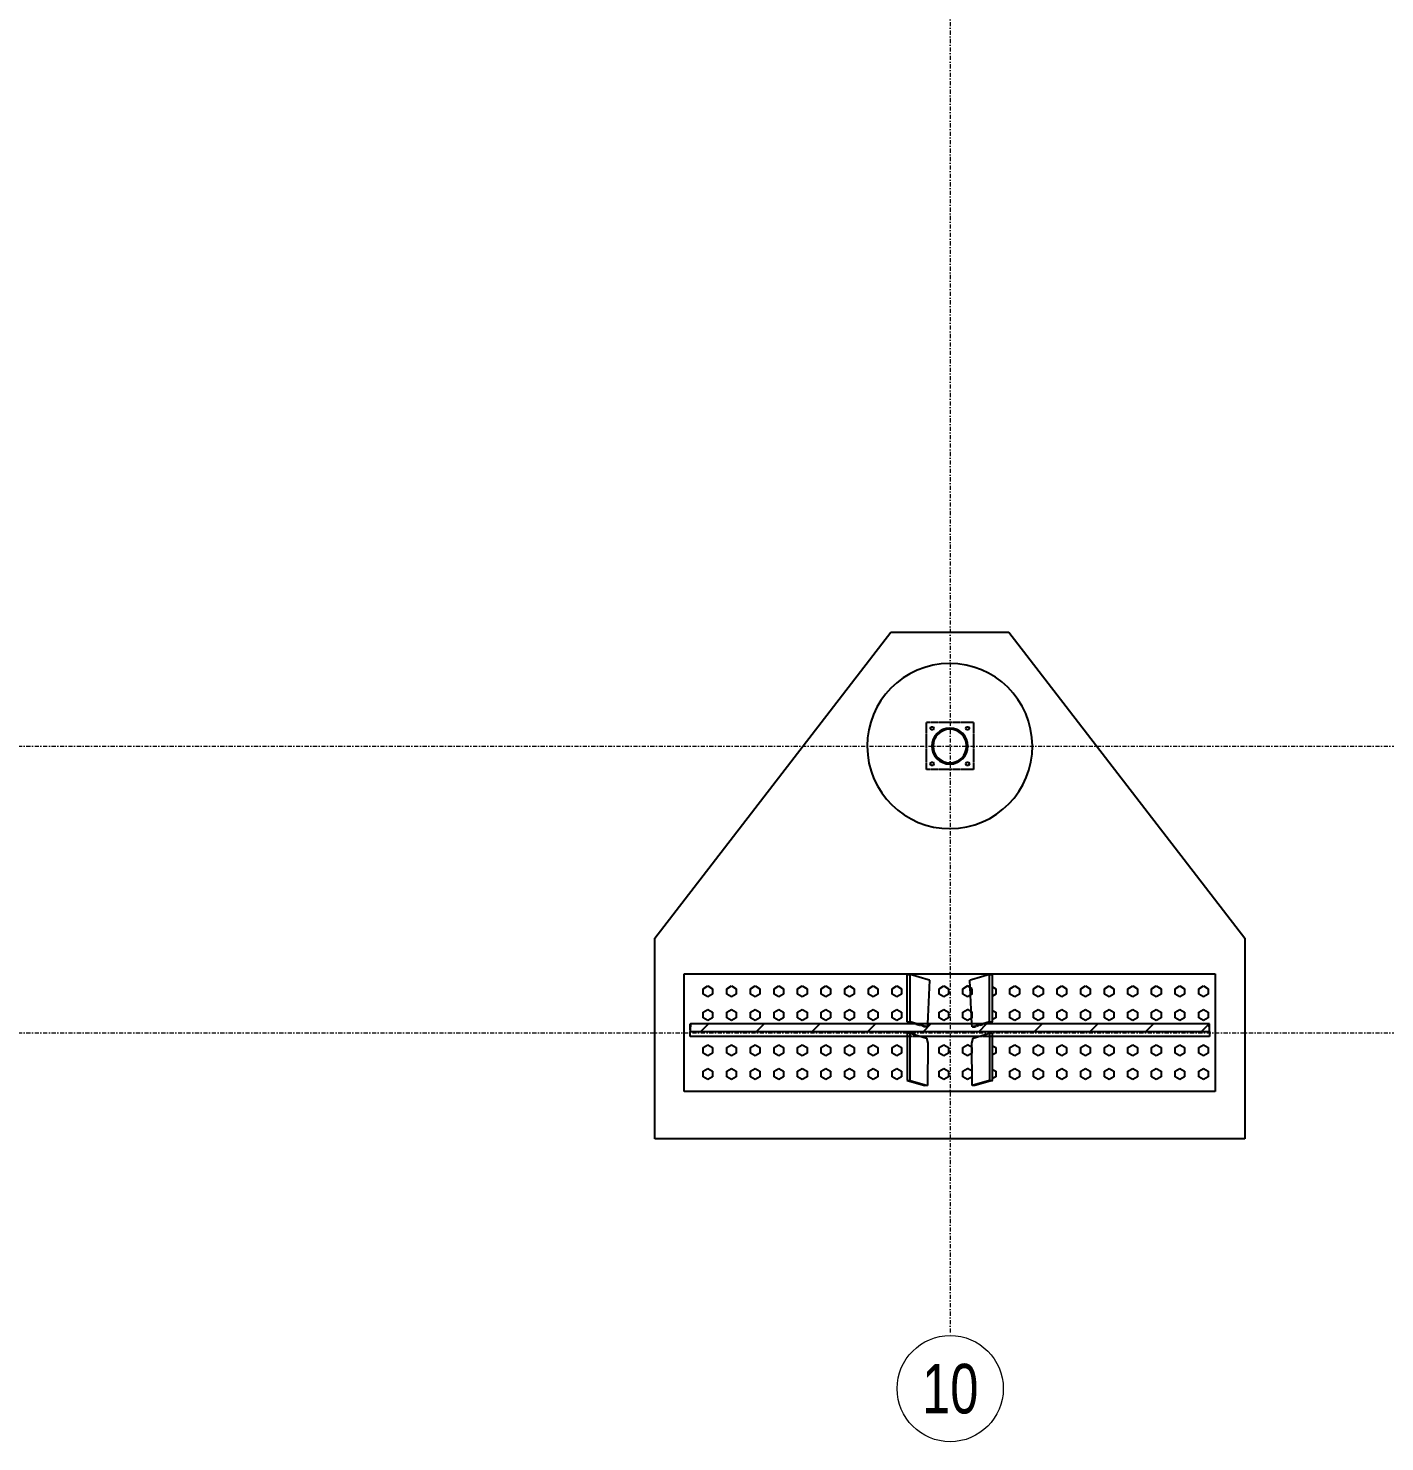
# Model space of a CAD drawing. Header units: millimetres. Extents: x 1541 to 289025, y -12015 to 47026.
# Drawn here: x 12779 to 13612, y -11969 to -11100 of the extents above; entities that cross this region are included whole.
import ezdxf
from ezdxf.enums import TextEntityAlignment as Align

# ---------------------------------------------------------------- set-up
doc = ezdxf.new("R2010")
doc.units = ezdxf.units.MM
doc.header["$LTSCALE"] = 0.1
for name, pattern in [('DASHDOTX2', [50.8, 25.4, -12.7, 0, -12.7]), ('DXK_LINE_DOT2', [3.9198, 1.9599, -1.9599]), ('Grid Line', [3.33375, 1.905, -0.47625, 0.47625, -0.47625])]:
    doc.linetypes.add(name, pattern=pattern)
doc.layers.get('0').update_dxf_attribs({"color": 255})
doc.layers.add('E_EJES', color=8, linetype='Continuous', lineweight=9)
doc.layers.add('E_EJES-1', color=8, linetype='Grid Line', lineweight=9)
doc.styles.add('Swis721 LtCn BT_1', font='swisscl.ttf', dxfattribs={"height": 0.42})

msp = doc.modelspace()

# ---------------------------------------------------------------- hatches: boundary and pattern name
at = {"linetype": 'Continuous'}
h = msp.add_hatch(dxfattribs=at)
h.set_pattern_fill('', scale=7.611392, style=0, pattern_type=0)
h.set_pattern_definition([(45, (13355.807, -11539.187), (-17.088, 17.088), [])])
h.paths.add_polyline_path([(13356.02, -11541.34), (13355.81, -11539.19), (13355.18, -11537.11), (13354.16, -11535.2), (13352.78, -11533.53), (13351.11, -11532.15), (13349.2, -11531.13), (13347.12, -11530.5), (13344.97, -11530.29), (13342.81, -11530.5), (13340.73, -11531.13), (13338.82, -11532.15), (13337.15, -11533.53), (13335.77, -11535.2), (13334.75, -11537.11), (13334.12, -11539.19), (13333.91, -11541.34), (13334.12, -11543.5), (13334.75, -11545.57), (13335.77, -11547.49), (13337.15, -11549.16), (13338.82, -11550.54), (13340.73, -11551.56), (13342.81, -11552.19), (13344.97, -11552.4), (13347.12, -11552.19), (13349.2, -11551.56), (13351.11, -11550.54), (13352.78, -11549.16), (13354.16, -11547.49), (13355.18, -11545.57), (13355.81, -11543.5)])
h.paths.add_polyline_path([(13354.51, -11545.3), (13353.55, -11547.08), (13352.27, -11548.65), (13350.7, -11549.93), (13348.92, -11550.89), (13346.98, -11551.47), (13344.97, -11551.67), (13342.95, -11551.47), (13341.01, -11550.89), (13339.23, -11549.93), (13337.66, -11548.65), (13336.38, -11547.08), (13335.42, -11545.3), (13334.83, -11543.36), (13334.64, -11541.34), (13334.83, -11539.33), (13335.42, -11537.39), (13336.38, -11535.6), (13337.66, -11534.04), (13339.23, -11532.75), (13341.01, -11531.8), (13342.95, -11531.21), (13344.97, -11531.01), (13346.98, -11531.21), (13348.92, -11531.8), (13350.7, -11532.75), (13352.27, -11534.04), (13353.55, -11535.6), (13354.51, -11537.39), (13355.1, -11539.33), (13355.29, -11541.34), (13355.1, -11543.36)])
h = msp.add_hatch(dxfattribs=at)
h.set_pattern_fill('', scale=7.611392, style=0, pattern_type=0)
h.set_pattern_definition([(45, (13504.273, -11712.02), (-17.088, 17.088), [])])
h.paths.add_polyline_path([(13504.44, -11715.92), (13504.27, -11712.02), (13185.66, -11712.02), (13185.49, -11715.92), (13185.49, -11716.68), (13504.44, -11716.68)])

# ---------------------------------------------------------------- linework, layer by layer
at = {"color": 2, "linetype": 'Continuous'}
for p, q in [((13163.76, -11659.5), (13308.72, -11471.25)), ((13308.72, -11471.25), (13381.21, -11471.25)), ((13381.21, -11471.25), (13526.17, -11659.5)), ((13163.76, -11782.73), (13163.76, -11659.5)), ((13526.17, -11659.5), (13526.17, -11782.73)), ((13181.86, -11753.74), (13181.86, -11681.25)), ((13181.86, -11681.25), (13508.07, -11681.25)), ((13318.72, -11710.75), (13318.72, -11681.65)), ((13318.72, -11681.65), (13320.62, -11681.69)), ((13331.61, -11684.98), (13320.62, -11681.69)), ((13320.62, -11710.8), (13320.62, -11681.69)), ((13369.31, -11681.69), (13358.32, -11684.98)), ((13369.31, -11681.69), (13371.21, -11681.65)), ((13369.31, -11710.8), (13369.31, -11681.69)), ((13371.21, -11710.75), (13371.21, -11681.65)), ((13508.07, -11681.25), (13508.07, -11753.74)), ((13332.65, -11685.29), (13331.61, -11684.98)), ((13331.61, -11707.84), (13332.65, -11685.29)), ((13358.32, -11684.98), (13357.28, -11685.29)), ((13358.32, -11707.84), (13357.28, -11685.29)), ((13331.42, -11712.02), (13331.61, -11707.84)), ((13358.51, -11712.02), (13358.32, -11707.84)), ((13185.49, -11712.05), (13185.66, -11712.02)), ((13185.66, -11712.02), (13185.49, -11715.92)), ((13185.49, -11715.92), (13185.49, -11712.05)), ((13185.49, -11715.92), (13185.49, -11716.68)), ((13185.49, -11719.8), (13185.49, -11716.68)), ((13185.49, -11716.68), (13504.44, -11716.68)), ((13504.27, -11712.02), (13185.66, -11712.02)), ((13318.72, -11717.81), (13318.71, -11746.84)), ((13322.97, -11712.02), (13318.72, -11710.75)), ((13318.72, -11710.75), (13320.62, -11710.8)), ((13320.61, -11717.86), (13318.72, -11717.81)), ((13320.61, -11717.86), (13330.55, -11720.78)), ((13320.61, -11746.89), (13320.61, -11717.86)), ((13324.7, -11712.02), (13320.62, -11710.8)), ((13331.33, -11714), (13331.42, -11712.02)), ((13358.6, -11714), (13358.51, -11712.02)), ((13359.38, -11720.78), (13369.32, -11717.86)), ((13369.31, -11710.8), (13365.23, -11712.02)), ((13371.21, -11710.75), (13366.96, -11712.02)), ((13369.31, -11710.8), (13371.21, -11710.75)), ((13371.21, -11717.81), (13369.32, -11717.86)), ((13369.32, -11717.86), (13369.32, -11746.89)), ((13371.22, -11746.84), (13371.21, -11717.81)), ((13504.44, -11712.05), (13504.27, -11712.02)), ((13504.44, -11715.92), (13504.27, -11712.02)), ((13504.44, -11715.92), (13504.44, -11712.05)), ((13504.44, -11716.68), (13504.44, -11715.92)), ((13504.44, -11716.68), (13504.44, -11719.8)), ((13318.72, -11719.8), (13185.49, -11719.8)), ((13362.7, -11719.8), (13327.23, -11719.8)), ((13330.55, -11720.78), (13331.38, -11723.92)), ((13331.38, -11723.92), (13331.33, -11750.02)), ((13358.55, -11723.92), (13359.38, -11720.78)), ((13358.6, -11750.02), (13358.55, -11723.92)), ((13504.44, -11719.8), (13371.21, -11719.8)), ((13508.07, -11753.74), (13181.86, -11753.74)), ((13318.71, -11746.84), (13329.59, -11750.02)), ((13318.71, -11746.84), (13320.61, -11746.89)), ((13320.61, -11746.89), (13331.33, -11750.02)), ((13331.33, -11750.02), (13329.59, -11750.02)), ((13369.32, -11746.89), (13358.6, -11750.02)), ((13360.34, -11750.02), (13358.6, -11750.02)), ((13371.22, -11746.84), (13360.34, -11750.02)), ((13369.32, -11746.89), (13371.22, -11746.84)), ((13526.17, -11782.73), (13163.76, -11782.73))]:
    msp.add_line(p, q, dxfattribs=at)
at = {"color": 7, "linetype": 'DXK_LINE_DOT2'}
for p, q in [((13359.46, -11526.85), (13330.47, -11526.85)), ((13330.47, -11526.85), (13330.47, -11555.84)), ((13359.46, -11526.85), (13359.46, -11555.84)), ((13359.46, -11555.84), (13330.47, -11555.84)), ((13181.86, -11753.74), (13181.86, -11681.25)), ((13181.86, -11681.25), (13508.07, -11681.25)), ((13508.07, -11681.25), (13508.07, -11753.74)), ((13329.6, -11714), (13322.97, -11712.02)), ((13331.33, -11714), (13324.7, -11712.02)), ((13331.33, -11714), (13329.6, -11714)), ((13365.23, -11712.02), (13358.6, -11714)), ((13358.6, -11714), (13360.33, -11714)), ((13366.96, -11712.02), (13360.33, -11714)), ((13327.23, -11719.8), (13318.72, -11719.8)), ((13371.21, -11719.8), (13362.7, -11719.8)), ((13508.07, -11753.74), (13181.86, -11753.74))]:
    msp.add_line(p, q, dxfattribs=at)
at = {"color": 7, "linetype": 'Continuous'}
for p, q in [((13332.96, -11530.47), (13333.53, -11529.49)), ((13333.53, -11531.45), (13332.96, -11530.47)), ((13333.53, -11529.49), (13334.66, -11529.49)), ((13334.66, -11531.45), (13333.53, -11531.45)), ((13334.66, -11529.49), (13335.22, -11530.47)), ((13335.22, -11530.47), (13334.66, -11531.45)), ((13354.71, -11530.47), (13355.27, -11529.49)), ((13355.27, -11531.45), (13354.71, -11530.47)), ((13355.27, -11529.49), (13356.4, -11529.49)), ((13356.4, -11531.45), (13355.27, -11531.45)), ((13356.4, -11529.49), (13356.97, -11530.47)), ((13356.97, -11530.47), (13356.4, -11531.45)), ((13332.96, -11552.22), (13333.53, -11551.24)), ((13333.53, -11553.2), (13332.96, -11552.22)), ((13333.53, -11551.24), (13334.66, -11551.24)), ((13334.66, -11553.2), (13333.53, -11553.2)), ((13334.66, -11551.24), (13335.22, -11552.22)), ((13335.22, -11552.22), (13334.66, -11553.2)), ((13354.71, -11552.22), (13355.27, -11551.24)), ((13355.27, -11553.2), (13354.71, -11552.22)), ((13355.27, -11551.24), (13356.4, -11551.24)), ((13356.4, -11553.2), (13355.27, -11553.2)), ((13356.4, -11551.24), (13356.97, -11552.22)), ((13356.97, -11552.22), (13356.4, -11553.2)), ((13193.46, -11690.45), (13196.36, -11688.77)), ((13193.46, -11693.8), (13193.46, -11690.45)), ((13196.36, -11688.77), (13199.26, -11690.45)), ((13199.26, -11690.45), (13199.26, -11693.8)), ((13207.96, -11690.45), (13210.86, -11688.77)), ((13207.96, -11693.8), (13207.96, -11690.45)), ((13210.86, -11688.77), (13213.76, -11690.45)), ((13213.76, -11690.45), (13213.76, -11693.8)), ((13222.46, -11690.45), (13225.36, -11688.77)), ((13222.46, -11693.8), (13222.46, -11690.45)), ((13225.36, -11688.77), (13228.26, -11690.45)), ((13228.26, -11690.45), (13228.26, -11693.8)), ((13236.96, -11690.45), (13239.86, -11688.77)), ((13236.96, -11693.8), (13236.96, -11690.45)), ((13239.86, -11688.77), (13242.75, -11690.45)), ((13242.75, -11690.45), (13242.75, -11693.8)), ((13251.45, -11690.45), (13254.35, -11688.77)), ((13251.45, -11693.8), (13251.45, -11690.45)), ((13254.35, -11688.77), (13257.25, -11690.45)), ((13257.25, -11690.45), (13257.25, -11693.8)), ((13265.95, -11690.45), (13268.85, -11688.77)), ((13265.95, -11693.8), (13265.95, -11690.45)), ((13268.85, -11688.77), (13271.75, -11690.45)), ((13271.75, -11690.45), (13271.75, -11693.8)), ((13280.45, -11690.45), (13283.35, -11688.77)), ((13280.45, -11693.8), (13280.45, -11690.45)), ((13283.35, -11688.77), (13286.25, -11690.45)), ((13286.25, -11690.45), (13286.25, -11693.8)), ((13294.95, -11690.45), (13297.85, -11688.77)), ((13294.95, -11693.8), (13294.95, -11690.45)), ((13297.85, -11688.77), (13300.75, -11690.45)), ((13300.75, -11690.45), (13300.75, -11693.8)), ((13309.45, -11690.45), (13312.34, -11688.77)), ((13309.45, -11693.8), (13309.45, -11690.45)), ((13312.34, -11688.77), (13315.24, -11690.45)), ((13315.24, -11690.45), (13315.24, -11693.8)), ((13338.44, -11690.45), (13341.34, -11688.77)), ((13338.44, -11693.8), (13338.44, -11690.45)), ((13341.34, -11688.77), (13344.24, -11690.45)), ((13344.24, -11690.45), (13344.24, -11693.8)), ((13352.94, -11690.45), (13355.84, -11688.77)), ((13352.94, -11693.8), (13352.94, -11690.45)), ((13358.74, -11690.45), (13355.84, -11688.77)), ((13358.74, -11693.8), (13358.74, -11690.45)), ((13371.21, -11689.28), (13373.24, -11690.45)), ((13373.24, -11690.45), (13373.24, -11693.8)), ((13381.93, -11690.45), (13384.83, -11688.77)), ((13381.93, -11693.8), (13381.93, -11690.45)), ((13384.83, -11688.77), (13387.73, -11690.45)), ((13387.73, -11690.45), (13387.73, -11693.8)), ((13396.43, -11690.45), (13399.33, -11688.77)), ((13396.43, -11693.8), (13396.43, -11690.45)), ((13399.33, -11688.77), (13402.23, -11690.45)), ((13402.23, -11690.45), (13402.23, -11693.8)), ((13410.93, -11690.45), (13413.83, -11688.77)), ((13410.93, -11693.8), (13410.93, -11690.45)), ((13413.83, -11688.77), (13416.73, -11690.45)), ((13416.73, -11690.45), (13416.73, -11693.8)), ((13425.43, -11690.45), (13428.33, -11688.77)), ((13425.43, -11693.8), (13425.43, -11690.45)), ((13428.33, -11688.77), (13431.23, -11690.45)), ((13431.23, -11690.45), (13431.23, -11693.8)), ((13439.93, -11690.45), (13442.83, -11688.77)), ((13439.93, -11693.8), (13439.93, -11690.45)), ((13442.83, -11688.77), (13445.73, -11690.45)), ((13445.73, -11690.45), (13445.73, -11693.8)), ((13454.42, -11690.45), (13457.32, -11688.77)), ((13454.42, -11693.8), (13454.42, -11690.45)), ((13457.32, -11688.77), (13460.22, -11690.45)), ((13460.22, -11690.45), (13460.22, -11693.8)), ((13468.92, -11690.45), (13471.82, -11688.77)), ((13468.92, -11693.8), (13468.92, -11690.45)), ((13471.82, -11688.77), (13474.72, -11690.45)), ((13474.72, -11690.45), (13474.72, -11693.8)), ((13483.42, -11690.45), (13486.32, -11688.77)), ((13483.42, -11693.8), (13483.42, -11690.45)), ((13486.32, -11688.77), (13489.22, -11690.45)), ((13489.22, -11690.45), (13489.22, -11693.8)), ((13497.92, -11690.45), (13500.82, -11688.77)), ((13497.92, -11693.8), (13497.92, -11690.45)), ((13500.82, -11688.77), (13503.72, -11690.45)), ((13503.72, -11690.45), (13503.72, -11693.8)), ((13196.36, -11695.47), (13193.46, -11693.8)), ((13199.26, -11693.8), (13196.36, -11695.47)), ((13210.86, -11695.47), (13207.96, -11693.8)), ((13213.76, -11693.8), (13210.86, -11695.47)), ((13225.36, -11695.47), (13222.46, -11693.8)), ((13228.26, -11693.8), (13225.36, -11695.47)), ((13239.86, -11695.47), (13236.96, -11693.8)), ((13242.75, -11693.8), (13239.86, -11695.47)), ((13254.35, -11695.47), (13251.45, -11693.8)), ((13257.25, -11693.8), (13254.35, -11695.47)), ((13268.85, -11695.47), (13265.95, -11693.8)), ((13271.75, -11693.8), (13268.85, -11695.47)), ((13283.35, -11695.47), (13280.45, -11693.8)), ((13286.25, -11693.8), (13283.35, -11695.47)), ((13297.85, -11695.47), (13294.95, -11693.8)), ((13300.75, -11693.8), (13297.85, -11695.47)), ((13312.34, -11695.47), (13309.45, -11693.8)), ((13315.24, -11693.8), (13312.34, -11695.47)), ((13341.34, -11695.47), (13338.44, -11693.8)), ((13344.24, -11693.8), (13341.34, -11695.47)), ((13355.84, -11695.47), (13352.94, -11693.8)), ((13358.74, -11693.8), (13355.84, -11695.47)), ((13373.24, -11693.8), (13371.21, -11694.97)), ((13384.83, -11695.47), (13381.93, -11693.8)), ((13387.73, -11693.8), (13384.83, -11695.47)), ((13399.33, -11695.47), (13396.43, -11693.8)), ((13402.23, -11693.8), (13399.33, -11695.47)), ((13413.83, -11695.47), (13410.93, -11693.8)), ((13416.73, -11693.8), (13413.83, -11695.47)), ((13428.33, -11695.47), (13425.43, -11693.8)), ((13431.23, -11693.8), (13428.33, -11695.47)), ((13442.83, -11695.47), (13439.93, -11693.8)), ((13445.73, -11693.8), (13442.83, -11695.47)), ((13457.32, -11695.47), (13454.42, -11693.8)), ((13460.22, -11693.8), (13457.32, -11695.47)), ((13471.82, -11695.47), (13468.92, -11693.8)), ((13474.72, -11693.8), (13471.82, -11695.47)), ((13486.32, -11695.47), (13483.42, -11693.8)), ((13489.22, -11693.8), (13486.32, -11695.47)), ((13500.82, -11695.47), (13497.92, -11693.8)), ((13503.72, -11693.8), (13500.82, -11695.47)), ((13193.46, -11704.95), (13196.36, -11703.27)), ((13193.46, -11708.29), (13193.46, -11704.95)), ((13196.36, -11709.97), (13193.46, -11708.29)), ((13196.36, -11703.27), (13199.26, -11704.95)), ((13199.26, -11708.29), (13196.36, -11709.97)), ((13199.26, -11704.95), (13199.26, -11708.29)), ((13207.96, -11704.95), (13210.86, -11703.27)), ((13207.96, -11708.29), (13207.96, -11704.95)), ((13210.86, -11709.97), (13207.96, -11708.29)), ((13210.86, -11703.27), (13213.76, -11704.95)), ((13213.76, -11708.29), (13210.86, -11709.97)), ((13213.76, -11704.95), (13213.76, -11708.29)), ((13222.46, -11704.95), (13225.36, -11703.27)), ((13222.46, -11708.29), (13222.46, -11704.95)), ((13225.36, -11709.97), (13222.46, -11708.29)), ((13225.36, -11703.27), (13228.26, -11704.95)), ((13228.26, -11708.29), (13225.36, -11709.97)), ((13228.26, -11704.95), (13228.26, -11708.29)), ((13236.96, -11704.95), (13239.86, -11703.27)), ((13236.96, -11708.29), (13236.96, -11704.95)), ((13239.86, -11709.97), (13236.96, -11708.29)), ((13239.86, -11703.27), (13242.75, -11704.95)), ((13242.75, -11708.29), (13239.86, -11709.97)), ((13242.75, -11704.95), (13242.75, -11708.29)), ((13251.45, -11704.95), (13254.35, -11703.27)), ((13251.45, -11708.29), (13251.45, -11704.95)), ((13254.35, -11709.97), (13251.45, -11708.29)), ((13254.35, -11703.27), (13257.25, -11704.95)), ((13257.25, -11708.29), (13254.35, -11709.97)), ((13257.25, -11704.95), (13257.25, -11708.29)), ((13265.95, -11704.95), (13268.85, -11703.27)), ((13265.95, -11708.29), (13265.95, -11704.95)), ((13268.85, -11709.97), (13265.95, -11708.29)), ((13268.85, -11703.27), (13271.75, -11704.95)), ((13271.75, -11708.29), (13268.85, -11709.97)), ((13271.75, -11704.95), (13271.75, -11708.29)), ((13280.45, -11704.95), (13283.35, -11703.27)), ((13280.45, -11708.29), (13280.45, -11704.95)), ((13283.35, -11709.97), (13280.45, -11708.29)), ((13283.35, -11703.27), (13286.25, -11704.95)), ((13286.25, -11708.29), (13283.35, -11709.97)), ((13286.25, -11704.95), (13286.25, -11708.29)), ((13294.95, -11704.95), (13297.85, -11703.27)), ((13294.95, -11708.29), (13294.95, -11704.95)), ((13297.85, -11709.97), (13294.95, -11708.29)), ((13297.85, -11703.27), (13300.75, -11704.95)), ((13300.75, -11708.29), (13297.85, -11709.97)), ((13300.75, -11704.95), (13300.75, -11708.29)), ((13309.45, -11704.95), (13312.34, -11703.27)), ((13309.45, -11708.29), (13309.45, -11704.95)), ((13312.34, -11709.97), (13309.45, -11708.29)), ((13312.34, -11703.27), (13315.24, -11704.95)), ((13315.24, -11708.29), (13312.34, -11709.97)), ((13315.24, -11704.95), (13315.24, -11708.29)), ((13338.44, -11704.95), (13341.34, -11703.27)), ((13338.44, -11708.29), (13338.44, -11704.95)), ((13341.34, -11709.97), (13338.44, -11708.29)), ((13341.34, -11703.27), (13344.24, -11704.95)), ((13344.24, -11708.29), (13341.34, -11709.97)), ((13344.24, -11704.95), (13344.24, -11708.29)), ((13352.94, -11704.95), (13355.84, -11703.27)), ((13352.94, -11708.29), (13352.94, -11704.95)), ((13355.84, -11709.97), (13352.94, -11708.29)), ((13358.74, -11704.95), (13355.84, -11703.27)), ((13358.74, -11708.29), (13355.84, -11709.97)), ((13358.74, -11708.29), (13358.74, -11704.95)), ((13371.21, -11703.77), (13373.24, -11704.95)), ((13373.24, -11708.29), (13371.21, -11709.46)), ((13373.24, -11704.95), (13373.24, -11708.29)), ((13381.93, -11704.95), (13384.83, -11703.27)), ((13381.93, -11708.29), (13381.93, -11704.95)), ((13384.83, -11709.97), (13381.93, -11708.29)), ((13384.83, -11703.27), (13387.73, -11704.95)), ((13387.73, -11708.29), (13384.83, -11709.97)), ((13387.73, -11704.95), (13387.73, -11708.29)), ((13396.43, -11704.95), (13399.33, -11703.27)), ((13396.43, -11708.29), (13396.43, -11704.95)), ((13399.33, -11709.97), (13396.43, -11708.29)), ((13399.33, -11703.27), (13402.23, -11704.95)), ((13402.23, -11708.29), (13399.33, -11709.97)), ((13402.23, -11704.95), (13402.23, -11708.29)), ((13410.93, -11704.95), (13413.83, -11703.27)), ((13410.93, -11708.29), (13410.93, -11704.95)), ((13413.83, -11709.97), (13410.93, -11708.29)), ((13413.83, -11703.27), (13416.73, -11704.95)), ((13416.73, -11708.29), (13413.83, -11709.97)), ((13416.73, -11704.95), (13416.73, -11708.29)), ((13425.43, -11704.95), (13428.33, -11703.27)), ((13425.43, -11708.29), (13425.43, -11704.95)), ((13428.33, -11709.97), (13425.43, -11708.29)), ((13428.33, -11703.27), (13431.23, -11704.95)), ((13431.23, -11708.29), (13428.33, -11709.97)), ((13431.23, -11704.95), (13431.23, -11708.29)), ((13439.93, -11704.95), (13442.83, -11703.27)), ((13439.93, -11708.29), (13439.93, -11704.95)), ((13442.83, -11709.97), (13439.93, -11708.29)), ((13442.83, -11703.27), (13445.73, -11704.95)), ((13445.73, -11708.29), (13442.83, -11709.97)), ((13445.73, -11704.95), (13445.73, -11708.29)), ((13454.42, -11704.95), (13457.32, -11703.27)), ((13454.42, -11708.29), (13454.42, -11704.95)), ((13457.32, -11709.97), (13454.42, -11708.29)), ((13457.32, -11703.27), (13460.22, -11704.95)), ((13460.22, -11708.29), (13457.32, -11709.97)), ((13460.22, -11704.95), (13460.22, -11708.29)), ((13468.92, -11704.95), (13471.82, -11703.27)), ((13468.92, -11708.29), (13468.92, -11704.95)), ((13471.82, -11709.97), (13468.92, -11708.29)), ((13471.82, -11703.27), (13474.72, -11704.95)), ((13474.72, -11708.29), (13471.82, -11709.97)), ((13474.72, -11704.95), (13474.72, -11708.29)), ((13483.42, -11704.95), (13486.32, -11703.27)), ((13483.42, -11708.29), (13483.42, -11704.95)), ((13486.32, -11709.97), (13483.42, -11708.29)), ((13486.32, -11703.27), (13489.22, -11704.95)), ((13489.22, -11708.29), (13486.32, -11709.97)), ((13489.22, -11704.95), (13489.22, -11708.29)), ((13497.92, -11704.95), (13500.82, -11703.27)), ((13497.92, -11708.29), (13497.92, -11704.95)), ((13500.82, -11709.97), (13497.92, -11708.29)), ((13500.82, -11703.27), (13503.72, -11704.95)), ((13503.72, -11708.29), (13500.82, -11709.97)), ((13503.72, -11704.95), (13503.72, -11708.29)), ((13193.46, -11726.69), (13196.36, -11725.02)), ((13193.46, -11730.04), (13193.46, -11726.69)), ((13196.36, -11725.02), (13199.26, -11726.69)), ((13199.26, -11726.69), (13199.26, -11730.04)), ((13207.96, -11726.69), (13210.86, -11725.02)), ((13207.96, -11730.04), (13207.96, -11726.69)), ((13210.86, -11725.02), (13213.76, -11726.69)), ((13213.76, -11726.69), (13213.76, -11730.04)), ((13222.46, -11726.69), (13225.36, -11725.02)), ((13222.46, -11730.04), (13222.46, -11726.69)), ((13225.36, -11725.02), (13228.26, -11726.69)), ((13228.26, -11726.69), (13228.26, -11730.04)), ((13236.96, -11726.69), (13239.86, -11725.02)), ((13236.96, -11730.04), (13236.96, -11726.69)), ((13239.86, -11725.02), (13242.75, -11726.69)), ((13242.75, -11726.69), (13242.75, -11730.04)), ((13251.45, -11726.69), (13254.35, -11725.02)), ((13251.45, -11730.04), (13251.45, -11726.69)), ((13254.35, -11725.02), (13257.25, -11726.69)), ((13257.25, -11726.69), (13257.25, -11730.04)), ((13265.95, -11726.69), (13268.85, -11725.02)), ((13265.95, -11730.04), (13265.95, -11726.69)), ((13268.85, -11725.02), (13271.75, -11726.69)), ((13271.75, -11726.69), (13271.75, -11730.04)), ((13280.45, -11726.69), (13283.35, -11725.02)), ((13280.45, -11730.04), (13280.45, -11726.69)), ((13283.35, -11725.02), (13286.25, -11726.69)), ((13286.25, -11726.69), (13286.25, -11730.04)), ((13294.95, -11726.69), (13297.85, -11725.02)), ((13294.95, -11730.04), (13294.95, -11726.69)), ((13297.85, -11725.02), (13300.75, -11726.69)), ((13300.75, -11726.69), (13300.75, -11730.04)), ((13309.45, -11726.69), (13312.34, -11725.02)), ((13309.45, -11730.04), (13309.45, -11726.69)), ((13312.34, -11725.02), (13315.24, -11726.69)), ((13315.24, -11726.69), (13315.24, -11730.04)), ((13338.44, -11726.69), (13341.34, -11725.02)), ((13338.44, -11730.04), (13338.44, -11726.69)), ((13341.34, -11725.02), (13344.24, -11726.69)), ((13344.24, -11726.69), (13344.24, -11730.04)), ((13352.94, -11726.69), (13355.84, -11725.02)), ((13352.94, -11730.04), (13352.94, -11726.69)), ((13358.74, -11726.69), (13355.84, -11725.02)), ((13358.74, -11730.04), (13358.74, -11726.69)), ((13371.21, -11725.52), (13373.24, -11726.69)), ((13373.24, -11726.69), (13373.24, -11730.04)), ((13381.93, -11726.69), (13384.83, -11725.02)), ((13381.93, -11730.04), (13381.93, -11726.69)), ((13384.83, -11725.02), (13387.73, -11726.69)), ((13387.73, -11726.69), (13387.73, -11730.04)), ((13396.43, -11726.69), (13399.33, -11725.02)), ((13396.43, -11730.04), (13396.43, -11726.69)), ((13399.33, -11725.02), (13402.23, -11726.69)), ((13402.23, -11726.69), (13402.23, -11730.04)), ((13410.93, -11726.69), (13413.83, -11725.02)), ((13410.93, -11730.04), (13410.93, -11726.69)), ((13413.83, -11725.02), (13416.73, -11726.69)), ((13416.73, -11726.69), (13416.73, -11730.04)), ((13425.43, -11726.69), (13428.33, -11725.02)), ((13425.43, -11730.04), (13425.43, -11726.69)), ((13428.33, -11725.02), (13431.23, -11726.69)), ((13431.23, -11726.69), (13431.23, -11730.04)), ((13439.93, -11726.69), (13442.83, -11725.02)), ((13439.93, -11730.04), (13439.93, -11726.69)), ((13442.83, -11725.02), (13445.73, -11726.69)), ((13445.73, -11726.69), (13445.73, -11730.04)), ((13454.42, -11726.69), (13457.32, -11725.02)), ((13454.42, -11730.04), (13454.42, -11726.69)), ((13457.32, -11725.02), (13460.22, -11726.69)), ((13460.22, -11726.69), (13460.22, -11730.04)), ((13468.92, -11726.69), (13471.82, -11725.02)), ((13468.92, -11730.04), (13468.92, -11726.69)), ((13471.82, -11725.02), (13474.72, -11726.69)), ((13474.72, -11726.69), (13474.72, -11730.04)), ((13483.42, -11726.69), (13486.32, -11725.02)), ((13483.42, -11730.04), (13483.42, -11726.69)), ((13486.32, -11725.02), (13489.22, -11726.69)), ((13489.22, -11726.69), (13489.22, -11730.04)), ((13497.92, -11726.69), (13500.82, -11725.02)), ((13497.92, -11730.04), (13497.92, -11726.69)), ((13500.82, -11725.02), (13503.72, -11726.69)), ((13503.72, -11726.69), (13503.72, -11730.04)), ((13196.36, -11731.71), (13193.46, -11730.04)), ((13199.26, -11730.04), (13196.36, -11731.71)), ((13210.86, -11731.71), (13207.96, -11730.04)), ((13213.76, -11730.04), (13210.86, -11731.71)), ((13225.36, -11731.71), (13222.46, -11730.04)), ((13228.26, -11730.04), (13225.36, -11731.71)), ((13239.86, -11731.71), (13236.96, -11730.04)), ((13242.75, -11730.04), (13239.86, -11731.71)), ((13254.35, -11731.71), (13251.45, -11730.04)), ((13257.25, -11730.04), (13254.35, -11731.71)), ((13268.85, -11731.71), (13265.95, -11730.04)), ((13271.75, -11730.04), (13268.85, -11731.71)), ((13283.35, -11731.71), (13280.45, -11730.04)), ((13286.25, -11730.04), (13283.35, -11731.71)), ((13297.85, -11731.71), (13294.95, -11730.04)), ((13300.75, -11730.04), (13297.85, -11731.71)), ((13312.34, -11731.71), (13309.45, -11730.04)), ((13315.24, -11730.04), (13312.34, -11731.71)), ((13341.34, -11731.71), (13338.44, -11730.04)), ((13344.24, -11730.04), (13341.34, -11731.71)), ((13355.84, -11731.71), (13352.94, -11730.04)), ((13358.74, -11730.04), (13355.84, -11731.71)), ((13373.24, -11730.04), (13371.21, -11731.21)), ((13384.83, -11731.71), (13381.93, -11730.04)), ((13387.73, -11730.04), (13384.83, -11731.71)), ((13399.33, -11731.71), (13396.43, -11730.04)), ((13402.23, -11730.04), (13399.33, -11731.71)), ((13413.83, -11731.71), (13410.93, -11730.04)), ((13416.73, -11730.04), (13413.83, -11731.71)), ((13428.33, -11731.71), (13425.43, -11730.04)), ((13431.23, -11730.04), (13428.33, -11731.71)), ((13442.83, -11731.71), (13439.93, -11730.04)), ((13445.73, -11730.04), (13442.83, -11731.71)), ((13457.32, -11731.71), (13454.42, -11730.04)), ((13460.22, -11730.04), (13457.32, -11731.71)), ((13471.82, -11731.71), (13468.92, -11730.04)), ((13474.72, -11730.04), (13471.82, -11731.71)), ((13486.32, -11731.71), (13483.42, -11730.04)), ((13489.22, -11730.04), (13486.32, -11731.71)), ((13500.82, -11731.71), (13497.92, -11730.04)), ((13503.72, -11730.04), (13500.82, -11731.71)), ((13193.46, -11741.19), (13196.36, -11739.52)), ((13193.46, -11744.54), (13193.46, -11741.19)), ((13196.36, -11746.21), (13193.46, -11744.54)), ((13196.36, -11739.52), (13199.26, -11741.19)), ((13199.26, -11744.54), (13196.36, -11746.21)), ((13199.26, -11741.19), (13199.26, -11744.54)), ((13207.96, -11741.19), (13210.86, -11739.52)), ((13207.96, -11744.54), (13207.96, -11741.19)), ((13210.86, -11746.21), (13207.96, -11744.54)), ((13210.86, -11739.52), (13213.76, -11741.19)), ((13213.76, -11744.54), (13210.86, -11746.21)), ((13213.76, -11741.19), (13213.76, -11744.54)), ((13222.46, -11741.19), (13225.36, -11739.52)), ((13222.46, -11744.54), (13222.46, -11741.19)), ((13225.36, -11746.21), (13222.46, -11744.54)), ((13225.36, -11739.52), (13228.26, -11741.19)), ((13228.26, -11744.54), (13225.36, -11746.21)), ((13228.26, -11741.19), (13228.26, -11744.54)), ((13236.96, -11741.19), (13239.86, -11739.52)), ((13236.96, -11744.54), (13236.96, -11741.19)), ((13239.86, -11746.21), (13236.96, -11744.54)), ((13239.86, -11739.52), (13242.75, -11741.19)), ((13242.75, -11744.54), (13239.86, -11746.21)), ((13242.75, -11741.19), (13242.75, -11744.54)), ((13251.45, -11741.19), (13254.35, -11739.52)), ((13251.45, -11744.54), (13251.45, -11741.19)), ((13254.35, -11746.21), (13251.45, -11744.54)), ((13254.35, -11739.52), (13257.25, -11741.19)), ((13257.25, -11744.54), (13254.35, -11746.21)), ((13257.25, -11741.19), (13257.25, -11744.54)), ((13265.95, -11741.19), (13268.85, -11739.52)), ((13265.95, -11744.54), (13265.95, -11741.19)), ((13268.85, -11746.21), (13265.95, -11744.54)), ((13268.85, -11739.52), (13271.75, -11741.19)), ((13271.75, -11744.54), (13268.85, -11746.21)), ((13271.75, -11741.19), (13271.75, -11744.54)), ((13280.45, -11741.19), (13283.35, -11739.52)), ((13280.45, -11744.54), (13280.45, -11741.19)), ((13283.35, -11746.21), (13280.45, -11744.54)), ((13283.35, -11739.52), (13286.25, -11741.19)), ((13286.25, -11744.54), (13283.35, -11746.21)), ((13286.25, -11741.19), (13286.25, -11744.54)), ((13294.95, -11741.19), (13297.85, -11739.52)), ((13294.95, -11744.54), (13294.95, -11741.19)), ((13297.85, -11746.21), (13294.95, -11744.54)), ((13297.85, -11739.52), (13300.75, -11741.19)), ((13300.75, -11744.54), (13297.85, -11746.21)), ((13300.75, -11741.19), (13300.75, -11744.54)), ((13309.45, -11741.19), (13312.34, -11739.52)), ((13309.45, -11744.54), (13309.45, -11741.19)), ((13312.34, -11746.21), (13309.45, -11744.54)), ((13312.34, -11739.52), (13315.24, -11741.19)), ((13315.24, -11744.54), (13312.34, -11746.21)), ((13315.24, -11741.19), (13315.24, -11744.54)), ((13338.44, -11741.19), (13341.34, -11739.52)), ((13338.44, -11744.54), (13338.44, -11741.19)), ((13341.34, -11746.21), (13338.44, -11744.54)), ((13341.34, -11739.52), (13344.24, -11741.19)), ((13344.24, -11744.54), (13341.34, -11746.21)), ((13344.24, -11741.19), (13344.24, -11744.54)), ((13352.94, -11741.19), (13355.84, -11739.52)), ((13352.94, -11744.54), (13352.94, -11741.19)), ((13355.84, -11746.21), (13352.94, -11744.54)), ((13358.74, -11741.19), (13355.84, -11739.52)), ((13358.74, -11744.54), (13355.84, -11746.21)), ((13358.74, -11744.54), (13358.74, -11741.19)), ((13371.22, -11740.02), (13373.24, -11741.19)), ((13373.24, -11744.54), (13371.22, -11745.7)), ((13373.24, -11741.19), (13373.24, -11744.54)), ((13381.93, -11741.19), (13384.83, -11739.52)), ((13381.93, -11744.54), (13381.93, -11741.19)), ((13384.83, -11746.21), (13381.93, -11744.54)), ((13384.83, -11739.52), (13387.73, -11741.19)), ((13387.73, -11744.54), (13384.83, -11746.21)), ((13387.73, -11741.19), (13387.73, -11744.54)), ((13396.43, -11741.19), (13399.33, -11739.52)), ((13396.43, -11744.54), (13396.43, -11741.19)), ((13399.33, -11746.21), (13396.43, -11744.54)), ((13399.33, -11739.52), (13402.23, -11741.19)), ((13402.23, -11744.54), (13399.33, -11746.21)), ((13402.23, -11741.19), (13402.23, -11744.54)), ((13410.93, -11741.19), (13413.83, -11739.52)), ((13410.93, -11744.54), (13410.93, -11741.19)), ((13413.83, -11746.21), (13410.93, -11744.54)), ((13413.83, -11739.52), (13416.73, -11741.19)), ((13416.73, -11744.54), (13413.83, -11746.21)), ((13416.73, -11741.19), (13416.73, -11744.54)), ((13425.43, -11741.19), (13428.33, -11739.52)), ((13425.43, -11744.54), (13425.43, -11741.19)), ((13428.33, -11746.21), (13425.43, -11744.54)), ((13428.33, -11739.52), (13431.23, -11741.19)), ((13431.23, -11744.54), (13428.33, -11746.21)), ((13431.23, -11741.19), (13431.23, -11744.54)), ((13439.93, -11741.19), (13442.83, -11739.52)), ((13439.93, -11744.54), (13439.93, -11741.19)), ((13442.83, -11746.21), (13439.93, -11744.54)), ((13442.83, -11739.52), (13445.73, -11741.19)), ((13445.73, -11744.54), (13442.83, -11746.21)), ((13445.73, -11741.19), (13445.73, -11744.54)), ((13454.42, -11741.19), (13457.32, -11739.52)), ((13454.42, -11744.54), (13454.42, -11741.19)), ((13457.32, -11746.21), (13454.42, -11744.54)), ((13457.32, -11739.52), (13460.22, -11741.19)), ((13460.22, -11744.54), (13457.32, -11746.21)), ((13460.22, -11741.19), (13460.22, -11744.54)), ((13468.92, -11741.19), (13471.82, -11739.52)), ((13468.92, -11744.54), (13468.92, -11741.19)), ((13471.82, -11746.21), (13468.92, -11744.54)), ((13471.82, -11739.52), (13474.72, -11741.19)), ((13474.72, -11744.54), (13471.82, -11746.21)), ((13474.72, -11741.19), (13474.72, -11744.54)), ((13483.42, -11741.19), (13486.32, -11739.52)), ((13483.42, -11744.54), (13483.42, -11741.19)), ((13486.32, -11746.21), (13483.42, -11744.54)), ((13486.32, -11739.52), (13489.22, -11741.19)), ((13489.22, -11744.54), (13486.32, -11746.21)), ((13489.22, -11741.19), (13489.22, -11744.54)), ((13497.92, -11741.19), (13500.82, -11739.52)), ((13497.92, -11744.54), (13497.92, -11741.19)), ((13500.82, -11746.21), (13497.92, -11744.54)), ((13500.82, -11739.52), (13503.72, -11741.19)), ((13503.72, -11744.54), (13500.82, -11746.21)), ((13503.72, -11741.19), (13503.72, -11744.54))]:
    msp.add_line(p, q, dxfattribs=at)
at = {"color": 2, "linetype": 'Continuous'}
for radius, start, end in [(50.74, 6, 186), (50.74, 186, 6), (11.05, 11.25, 191.25), (10.33, 348.75, 168.75), (11.05, 191.25, 11.25), (10.33, 168.75, 348.75)]:
    msp.add_arc((13344.97, -11541.34), radius, start, end, dxfattribs=at)
at = {"layer": 'E_EJES'}
msp.add_circle((13345.21, -11936.28), 32.62, dxfattribs=at)
at = {"layer": 'E_EJES-1', "linetype": 'DASHDOTX2'}
for p, q in [((13345.21, -9278.21), (13345.21, -11903.66)), ((10275.66, -11541.34), (17498.5, -11541.34)), ((10275.66, -11717.49), (17498.5, -11717.49))]:
    msp.add_line(p, q, dxfattribs=at)

# ---------------------------------------------------------------- texts
at = {"layer": 'E_EJES', "style": 'Swis721 LtCn BT_1'}
msp.add_text('10', height=30.446, dxfattribs=at).set_placement((13345.21, -11936.28), align=Align.MIDDLE_CENTER)

doc.saveas('drawing.dxf')
